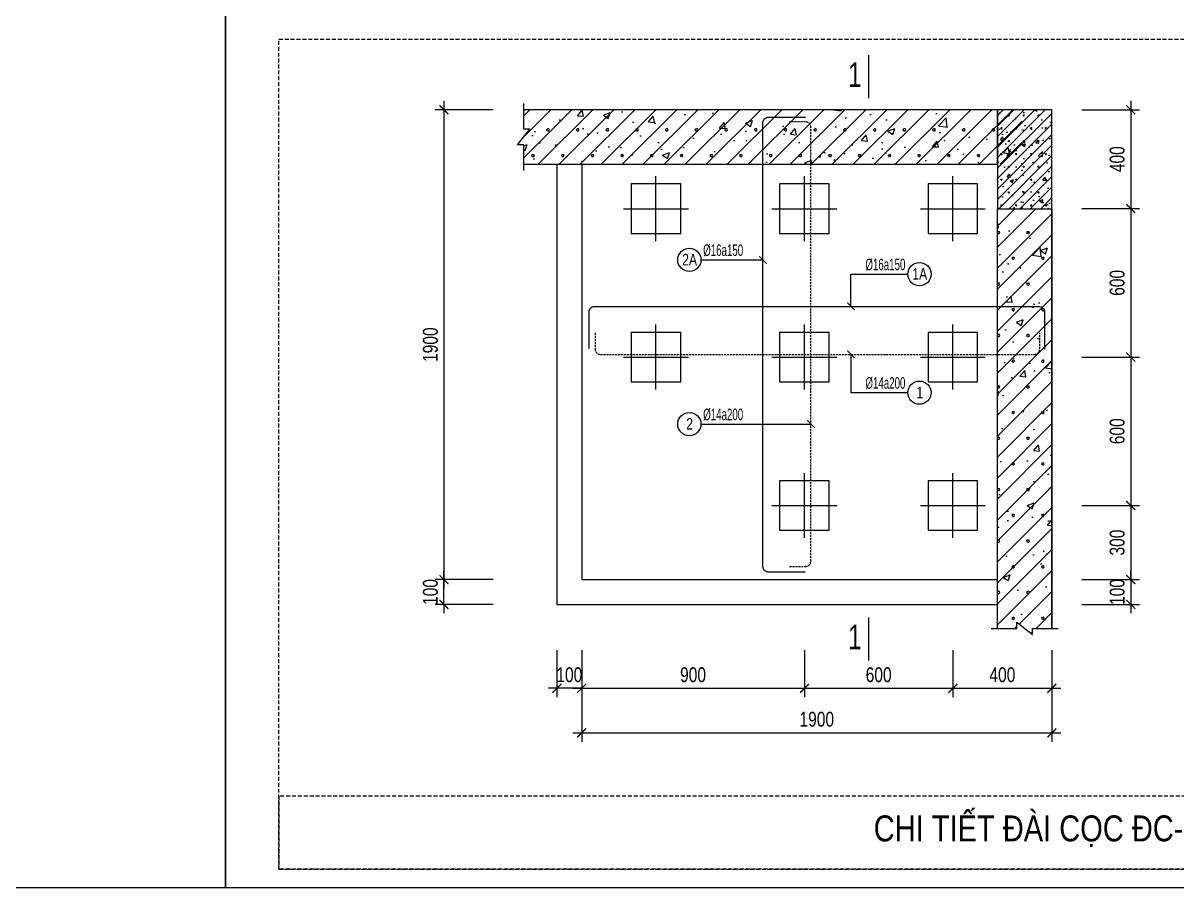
# Model space of a CAD drawing. Extents: x -165145 to 691808, y -202842 to 311040.
# Drawn here: x 289761 to 294424, y 62514 to 66011 of the extents above; entities that cross this region are included whole.
import ezdxf
from ezdxf.enums import TextEntityAlignment as Align

# ---------------------------------------------------------------- set-up
doc = ezdxf.new("R2010")
doc.units = 0
doc.header["$LTSCALE"] = 10
doc.header["$MEASUREMENT"] = 0
for name, pattern in [('CENTER', [2, 1.25, -0.25, 0.25, -0.25]), ('HIDDEN', [2.3807, 1.587, -0.7937]), ('ketcau-1', [2, 1, 1])]:
    doc.linetypes.add(name, pattern=pattern)
doc.layers.get('0').update_dxf_attribs({"linetype": 'CONTINUOUS'})
doc.layers.get('Defpoints').update_dxf_attribs({"color": 5, "linetype": 'CONTINUOUS'})
for name, color, linetype, lineweight in [('coc 20', 6, 'CONTINUOUS', 20), ('GE_KC_DIM', 1, 'CONTINUOUS', 20), ('GE_KC_HATCH', 250, 'CONTINUOUS', 20), ('GE_KC_NETKHUAT', 9, 'HIDDEN', 20), ('GE_KC_NETTHAY', 2, 'CONTINUOUS', 20), ('GE_KC_TEXT', 4, 'CONTINUOUS', 20), ('KC-TEXT', 4, 'CONTINUOUS', 20), ('TEXT', 4, 'CONTINUOUS', 20)]:
    doc.layers.add(name, color=color, linetype=linetype, lineweight=lineweight)
for name, color, linetype in [('GE_KC_CHI', 1, 'CONTINUOUS'), ('HATCH', 179, 'CONTINUOUS'), ('KCS_CHI', 1, 'CONTINUOUS'), ('REBAR', 6, 'CONTINUOUS'), ('Steel-', 6, 'CONTINUOUS')]:
    doc.layers.add(name, color=color, linetype=linetype)
doc.styles.add('GE_KC-Arial', font='arial.ttf', dxfattribs={"width": 0.75})
doc.styles.add('GE_KC_TEXT', font='arial.ttf', dxfattribs={"width": 0.8})
doc.styles.add('Khungten', font='')
doc.styles.add('VNCC-Arial', font='arial.ttf', dxfattribs={"width": 0.8})
doc.styles.get('Khungten').set_extended_font_data('.VnArialH')
doc.dimstyles.new('GE_KC_DIM30', dxfattribs={"dimscale": 30, "dimtxt": 2, "dimasz": 1.2, "dimexe": 1.2, "dimexo": 0, "dimgap": 0.8, "dimtad": 1, "dimdec": 0, "dimzin": 1, "dimdsep": 46, "dimtxsty": 'GE_KC-Arial', "dimblk": 'ARCHTICK', "dimcen": 1.2, "dimdle": 1.2, "dimclrd": 1, "dimclre": 1, "dimclrt": 4, "dimadec": 0, "dimazin": 0, "dimtfac": 1, "dimtdec": 0, "dimtix": 1, "dimtmove": 2, "dimatfit": 3, "dimfxl": 0.15, "dimtvp": 0.833333, "dimtolj": 1, "dimtzin": 0, "dimarcsym": 0})

# ---------------------------------------------------------------- blocks, each defined once
blk = doc.blocks.new('coc20')
at = {"layer": 'coc 20', "color": 5, "linetype": 'CENTER', "ltscale": 0.5}
for p, q in [((8443.749, -16701.522), (8443.749, -16698.901)), ((8442.438, -16700.212), (8445.059, -16700.212))]:
    blk.add_line(p, q, dxfattribs=at)
at = {"layer": 'coc 20', "color": 0, "linetype": 'HIDDEN'}
blk.add_lwpolyline([(8442.749, -16701.212), (8444.749, -16701.212), (8444.749, -16699.212), (8442.749, -16699.212)], close=True, dxfattribs=at)
blk = doc.blocks.new('_ArchTick')
at = {"color": 0, "linetype": 'ByBlock', "const_width": 0.15}
blk.add_lwpolyline([(-0.5, -0.5), (0.5, 0.5)], dxfattribs=at)
blk = doc.blocks.new('*D1352')
at = {"layer": 'Defpoints', "color": 0, "transparency": 16777216}
for p in [(294039.4, 65660.8), (294039.4, 65260.8), (294237, 65260.8)]:
    blk.add_point(p, dxfattribs=at)
at = {"layer": 'GE_KC_DIM', "color": 1, "lineweight": -2, "transparency": 16777216}
for p, q in [((294237, 65696.8), (294237, 65224.8)), ((294039.4, 65660.8), (294273, 65660.8)), ((294039.4, 65260.8), (294273, 65260.8))]:
    blk.add_line(p, q, dxfattribs=at)
at = {"layer": 'GE_KC_DIM', "color": 1, "lineweight": -2, "transparency": 16777216, "xscale": 36, "yscale": 36, "zscale": 36}
for p, rotation in [((294237, 65660.8), 90), ((294237, 65260.8), 270)]:
    blk.add_blockref('_ArchTick', p, dxfattribs=dict(at, rotation=rotation))
at = {"layer": 'GE_KC_DIM', "color": 4, "transparency": 16777216, "insert": (294182.4, 65460.8), "char_height": 60, "attachment_point": 5, "rotation": 90, "style": 'GE_KC-Arial'}
blk.add_mtext('\\A1;400', dxfattribs=at)
blk = doc.blocks.new('*D1353')
at = {"layer": 'Defpoints', "color": 0, "transparency": 16777216}
for p in [(294039.4, 65260.8), (294039.4, 64660.8), (294237, 64660.8)]:
    blk.add_point(p, dxfattribs=at)
at = {"layer": 'GE_KC_DIM', "color": 1, "lineweight": -2, "transparency": 16777216}
for p, q in [((294237, 65296.8), (294237, 64624.8)), ((294039.4, 65260.8), (294273, 65260.8)), ((294039.4, 64660.8), (294273, 64660.8))]:
    blk.add_line(p, q, dxfattribs=at)
at = {"layer": 'GE_KC_DIM', "color": 1, "lineweight": -2, "transparency": 16777216, "xscale": 36, "yscale": 36, "zscale": 36}
for p, rotation in [((294237, 65260.8), 90), ((294237, 64660.8), 270)]:
    blk.add_blockref('_ArchTick', p, dxfattribs=dict(at, rotation=rotation))
at = {"layer": 'GE_KC_DIM', "color": 4, "transparency": 16777216, "insert": (294182.4, 64960.8), "char_height": 60, "attachment_point": 5, "rotation": 90, "style": 'GE_KC-Arial'}
blk.add_mtext('\\A1;600', dxfattribs=at)
blk = doc.blocks.new('*D1354')
at = {"layer": 'Defpoints', "color": 0, "transparency": 16777216}
for p in [(294039.4, 64660.8), (294039.4, 64060.8), (294237, 64060.8)]:
    blk.add_point(p, dxfattribs=at)
at = {"layer": 'GE_KC_DIM', "color": 1, "lineweight": -2, "transparency": 16777216}
for p, q in [((294237, 64696.8), (294237, 64024.8)), ((294039.4, 64660.8), (294273, 64660.8)), ((294039.4, 64060.8), (294273, 64060.8))]:
    blk.add_line(p, q, dxfattribs=at)
at = {"layer": 'GE_KC_DIM', "color": 1, "lineweight": -2, "transparency": 16777216, "xscale": 36, "yscale": 36, "zscale": 36}
for p, rotation in [((294237, 64660.8), 90), ((294237, 64060.8), 270)]:
    blk.add_blockref('_ArchTick', p, dxfattribs=dict(at, rotation=rotation))
at = {"layer": 'GE_KC_DIM', "color": 4, "transparency": 16777216, "insert": (294182.4, 64360.8), "char_height": 60, "attachment_point": 5, "rotation": 90, "style": 'GE_KC-Arial'}
blk.add_mtext('\\A1;600', dxfattribs=at)
blk = doc.blocks.new('*D1355')
at = {"layer": 'Defpoints', "color": 0, "transparency": 16777216}
for p in [(294039.4, 64060.8), (294039.4, 63760.8), (294237, 63760.8)]:
    blk.add_point(p, dxfattribs=at)
at = {"layer": 'GE_KC_DIM', "color": 1, "lineweight": -2, "transparency": 16777216}
for p, q in [((294039.4, 64060.8), (294273, 64060.8)), ((294237, 64096.8), (294237, 63724.8)), ((294039.4, 63760.8), (294273, 63760.8))]:
    blk.add_line(p, q, dxfattribs=at)
at = {"layer": 'GE_KC_DIM', "color": 1, "lineweight": -2, "transparency": 16777216, "xscale": 36, "yscale": 36, "zscale": 36}
for p, rotation in [((294237, 64060.8), 90), ((294237, 63760.8), 270)]:
    blk.add_blockref('_ArchTick', p, dxfattribs=dict(at, rotation=rotation))
at = {"layer": 'GE_KC_DIM', "color": 4, "transparency": 16777216, "insert": (294182.4, 63910.8), "char_height": 60, "attachment_point": 5, "rotation": 90, "style": 'GE_KC-Arial'}
blk.add_mtext('\\A1;300', dxfattribs=at)
blk = doc.blocks.new('*D1356')
at = {"layer": 'Defpoints', "color": 0, "transparency": 16777216}
for p in [(294039.4, 63760.8), (294039.4, 63660.8), (294237, 63660.8)]:
    blk.add_point(p, dxfattribs=at)
at = {"layer": 'GE_KC_DIM', "color": 1, "lineweight": -2, "transparency": 16777216}
for p, q in [((294237, 63760.8), (294237, 63796.8)), ((294039.4, 63760.8), (294273, 63760.8)), ((294237, 63760.8), (294237, 63660.8)), ((294039.4, 63660.8), (294273, 63660.8)), ((294237, 63660.8), (294237, 63624.8))]:
    blk.add_line(p, q, dxfattribs=at)
at = {"layer": 'GE_KC_DIM', "color": 1, "lineweight": -2, "transparency": 16777216, "xscale": 36, "yscale": 36, "zscale": 36}
for p, rotation in [((294237, 63760.8), 270), ((294237, 63660.8), 90)]:
    blk.add_blockref('_ArchTick', p, dxfattribs=dict(at, rotation=rotation))
at = {"layer": 'GE_KC_DIM', "color": 4, "transparency": 16777216, "insert": (294182.4, 63710.8), "char_height": 60, "attachment_point": 5, "rotation": 90, "style": 'GE_KC-Arial'}
blk.add_mtext('\\A1;100', dxfattribs=at)
blk = doc.blocks.new('*D1357')
at = {"layer": 'Defpoints', "color": 0, "transparency": 16777216}
for p in [(291661.4, 65660.8), (291462, 63760.8), (291661.4, 63760.8)]:
    blk.add_point(p, dxfattribs=at)
at = {"layer": 'GE_KC_DIM', "color": 1, "lineweight": -2, "transparency": 16777216}
for p, q in [((291462, 65696.8), (291462, 63724.8)), ((291661.4, 65660.8), (291426, 65660.8)), ((291661.4, 63760.8), (291426, 63760.8))]:
    blk.add_line(p, q, dxfattribs=at)
at = {"layer": 'GE_KC_DIM', "color": 1, "lineweight": -2, "transparency": 16777216, "xscale": 36, "yscale": 36, "zscale": 36}
for p, rotation in [((291462, 65660.8), 90), ((291462, 63760.8), 270)]:
    blk.add_blockref('_ArchTick', p, dxfattribs=dict(at, rotation=rotation))
at = {"layer": 'GE_KC_DIM', "color": 4, "transparency": 16777216, "insert": (291407.3, 64710.8), "char_height": 60, "attachment_point": 5, "rotation": 90, "style": 'GE_KC-Arial'}
blk.add_mtext('\\A1;1900', dxfattribs=at)
blk = doc.blocks.new('*D1358')
at = {"layer": 'Defpoints', "color": 0, "transparency": 16777216}
for p in [(292018.5, 63476.2), (292918.5, 63476.2), (292918.5, 63321.4)]:
    blk.add_point(p, dxfattribs=at)
at = {"layer": 'GE_KC_DIM', "color": 1, "lineweight": -2, "transparency": 16777216}
for p, q in [((292018.5, 63476.2), (292018.5, 63285.4)), ((292918.5, 63476.2), (292918.5, 63285.4)), ((291982.5, 63321.4), (292954.5, 63321.4))]:
    blk.add_line(p, q, dxfattribs=at)
at = {"layer": 'GE_KC_DIM', "color": 1, "lineweight": -2, "transparency": 16777216, "xscale": 36, "yscale": 36, "zscale": 36, "rotation": 180}
blk.add_blockref('_ArchTick', (292018.5, 63321.4), dxfattribs=at)
at = {"layer": 'GE_KC_DIM', "color": 1, "lineweight": -2, "transparency": 16777216, "xscale": 36, "yscale": 36, "zscale": 36}
blk.add_blockref('_ArchTick', (292918.5, 63321.4), dxfattribs=at)
at = {"layer": 'GE_KC_DIM', "color": 4, "transparency": 16777216, "insert": (292468.5, 63376), "char_height": 60, "attachment_point": 5, "style": 'GE_KC-Arial'}
blk.add_mtext('\\A1;900', dxfattribs=at)
blk = doc.blocks.new('*D1359')
at = {"layer": 'Defpoints', "color": 0, "transparency": 16777216}
for p in [(292918.5, 63476.2), (293518.5, 63476.2), (293518.5, 63321.4)]:
    blk.add_point(p, dxfattribs=at)
at = {"layer": 'GE_KC_DIM', "color": 1, "lineweight": -2, "transparency": 16777216}
for p, q in [((292918.5, 63476.2), (292918.5, 63285.4)), ((293518.5, 63476.2), (293518.5, 63285.4)), ((292882.5, 63321.4), (293554.5, 63321.4))]:
    blk.add_line(p, q, dxfattribs=at)
at = {"layer": 'GE_KC_DIM', "color": 1, "lineweight": -2, "transparency": 16777216, "xscale": 36, "yscale": 36, "zscale": 36, "rotation": 180}
blk.add_blockref('_ArchTick', (292918.5, 63321.4), dxfattribs=at)
at = {"layer": 'GE_KC_DIM', "color": 1, "lineweight": -2, "transparency": 16777216, "xscale": 36, "yscale": 36, "zscale": 36}
blk.add_blockref('_ArchTick', (293518.5, 63321.4), dxfattribs=at)
at = {"layer": 'GE_KC_DIM', "color": 4, "transparency": 16777216, "insert": (293218.5, 63376), "char_height": 60, "attachment_point": 5, "style": 'GE_KC-Arial'}
blk.add_mtext('\\A1;600', dxfattribs=at)
blk = doc.blocks.new('*D1360')
at = {"layer": 'Defpoints', "color": 0, "transparency": 16777216}
for p in [(293518.5, 63476.2), (293918.5, 63476.2), (293918.5, 63321.4)]:
    blk.add_point(p, dxfattribs=at)
at = {"layer": 'GE_KC_DIM', "color": 1, "lineweight": -2, "transparency": 16777216}
for p, q in [((293518.5, 63476.2), (293518.5, 63285.4)), ((293918.5, 63476.2), (293918.5, 63285.4)), ((293482.5, 63321.4), (293954.5, 63321.4))]:
    blk.add_line(p, q, dxfattribs=at)
at = {"layer": 'GE_KC_DIM', "color": 1, "lineweight": -2, "transparency": 16777216, "xscale": 36, "yscale": 36, "zscale": 36, "rotation": 180}
blk.add_blockref('_ArchTick', (293518.5, 63321.4), dxfattribs=at)
at = {"layer": 'GE_KC_DIM', "color": 1, "lineweight": -2, "transparency": 16777216, "xscale": 36, "yscale": 36, "zscale": 36}
blk.add_blockref('_ArchTick', (293918.5, 63321.4), dxfattribs=at)
at = {"layer": 'GE_KC_DIM', "color": 4, "transparency": 16777216, "insert": (293718.5, 63376), "char_height": 60, "attachment_point": 5, "style": 'GE_KC-Arial'}
blk.add_mtext('\\A1;400', dxfattribs=at)
blk = doc.blocks.new('*D1361')
at = {"layer": 'Defpoints', "color": 0, "transparency": 16777216}
for p in [(292018.5, 63476.2), (293918.5, 63476.2), (293918.5, 63141.4)]:
    blk.add_point(p, dxfattribs=at)
at = {"layer": 'GE_KC_DIM', "color": 1, "lineweight": -2, "transparency": 16777216}
for p, q in [((292018.5, 63476.2), (292018.5, 63105.4)), ((293918.5, 63476.2), (293918.5, 63105.4)), ((291982.5, 63141.4), (293954.5, 63141.4))]:
    blk.add_line(p, q, dxfattribs=at)
at = {"layer": 'GE_KC_DIM', "color": 1, "lineweight": -2, "transparency": 16777216, "xscale": 36, "yscale": 36, "zscale": 36, "rotation": 180}
blk.add_blockref('_ArchTick', (292018.5, 63141.4), dxfattribs=at)
at = {"layer": 'GE_KC_DIM', "color": 1, "lineweight": -2, "transparency": 16777216, "xscale": 36, "yscale": 36, "zscale": 36}
blk.add_blockref('_ArchTick', (293918.5, 63141.4), dxfattribs=at)
at = {"layer": 'GE_KC_DIM', "color": 4, "transparency": 16777216, "insert": (292968.5, 63196), "char_height": 60, "attachment_point": 5, "style": 'GE_KC-Arial'}
blk.add_mtext('\\A1;1900', dxfattribs=at)
blk = doc.blocks.new('*D1785')
at = {"layer": 'Defpoints', "color": 0, "transparency": 16777216}
for p in [(291918.5, 63476.2), (292018.5, 63476.2), (291918.5, 63321.4)]:
    blk.add_point(p, dxfattribs=at)
at = {"layer": 'GE_KC_DIM', "color": 1, "lineweight": -2, "transparency": 16777216}
for p, q in [((291918.5, 63476.2), (291918.5, 63285.4)), ((292018.5, 63476.2), (292018.5, 63285.4)), ((291918.5, 63321.4), (291882.5, 63321.4)), ((292018.5, 63321.4), (291918.5, 63321.4)), ((292018.5, 63321.4), (292054.5, 63321.4))]:
    blk.add_line(p, q, dxfattribs=at)
at = {"layer": 'GE_KC_DIM', "color": 1, "lineweight": -2, "transparency": 16777216, "xscale": 36, "yscale": 36, "zscale": 36}
blk.add_blockref('_ArchTick', (291918.5, 63321.4), dxfattribs=at)
at = {"layer": 'GE_KC_DIM', "color": 1, "lineweight": -2, "transparency": 16777216, "xscale": 36, "yscale": 36, "zscale": 36, "rotation": 180}
blk.add_blockref('_ArchTick', (292018.5, 63321.4), dxfattribs=at)
at = {"layer": 'GE_KC_DIM', "color": 4, "transparency": 16777216, "insert": (291968.5, 63376), "char_height": 60, "attachment_point": 5, "style": 'GE_KC-Arial'}
blk.add_mtext('\\A1;100', dxfattribs=at)
blk = doc.blocks.new('*D1786')
at = {"layer": 'Defpoints', "color": 0, "transparency": 16777216}
for p in [(291462, 63760.8), (291661.4, 63760.8), (291661.4, 63660.8)]:
    blk.add_point(p, dxfattribs=at)
at = {"layer": 'GE_KC_DIM', "color": 1, "lineweight": -2, "transparency": 16777216}
for p, q in [((291462, 63760.8), (291462, 63796.8)), ((291661.4, 63760.8), (291426, 63760.8)), ((291462, 63660.8), (291462, 63760.8)), ((291661.4, 63660.8), (291426, 63660.8)), ((291462, 63660.8), (291462, 63624.8))]:
    blk.add_line(p, q, dxfattribs=at)
at = {"layer": 'GE_KC_DIM', "color": 1, "lineweight": -2, "transparency": 16777216, "xscale": 36, "yscale": 36, "zscale": 36}
for p, rotation in [((291462, 63760.8), 270), ((291462, 63660.8), 90)]:
    blk.add_blockref('_ArchTick', p, dxfattribs=dict(at, rotation=rotation))
at = {"layer": 'GE_KC_DIM', "color": 4, "transparency": 16777216, "insert": (291407.3, 63710.8), "char_height": 60, "attachment_point": 5, "rotation": 90, "style": 'GE_KC-Arial'}
blk.add_mtext('\\A1;100', dxfattribs=at)

msp = doc.modelspace()

# ---------------------------------------------------------------- hatches: boundary and pattern name
at = {"layer": 'GE_KC_HATCH', "linetype": 'ketcau-1'}
h = msp.add_hatch(dxfattribs=at)
h.set_pattern_fill('BETONG', color=256, scale=40, style=0, pattern_type=2)
h.set_pattern_definition([(0, (100, 0), (0, 207.8461), [5, -115]), (0, (100, 8.66), (0, 207.8461), [5, -115]), (120, (100, 0), (-180, -103.92305), [5, -115]), (120, (107.5, 4.33), (-180, -103.92305), [5, -115]), (0, (160, 103.92), (0, 207.8461), [5, -115]), (0, (160, 112.58), (0, 207.8461), [5, -115]), (120, (160, 103.92), (-180, -103.92305), [5, -115]), (120, (167.5, 108.25), (-180, -103.92305), [5, -115]), (60, (105, 0), (-180, 103.92305), [5, -115]), (60, (97.5, 4.33), (-180, 103.92305), [5, -115]), (60, (165, -103.92), (-180, 103.92305), [5, -115]), (60, (157.5, -99.6), (-180, 103.92305), [5, -115]), (45, (100, 0), (-42.426407, 42.426407), []), (50, (100, 0), (286.90407, -25.10085), [30, -330]), (355, (100, 0), (-55.50053, 300.87685), [24, -264]), (100.4514, (123.9, -2.1), (231.40375, 275.77582), [25.49608, -280.45684]), (46.1842, (100, 80), (426.8964, -66.2076), [45, -495]), (96.6356, (135.57, 74.5), (373.8651, 389.64715), [38.2441, -420.6852]), (351.1842, (100, 80), (373.8648, 389.64744), [36, -396]), (21, (140, 60), (238.76282, -161.04756), [30, -330]), (326, (140, 60), (97.32613, 290.06002), [24, -264]), (71.4514, (159.9, 46.58), (336.08905, 129.0122), [25.49608, -280.45684]), (37.5, (100, 0), (4.863942, 133.15754), [0, -260.8, 0, -268, 0, -265]), (7.5, (100, 0), (105.227815, 157.764685), [0, -152.8, 0, -254.8, 0, -101]), (327.5, (10.8, 0), (213.528974, -9.02195), [0, -100, 0, -312, 0, -414]), (317.5, (-29.2, 0), (233.27447, 40.04199), [0, -130, 0, -207.2, 0, -294])])
h.paths.add_polyline_path([(293798.5106, 65660.75252), (291784.47092, 65660.75252), (291784.47092, 65582.00252), (291809.47092, 65582.00252), (291759.47092, 65519.50252), (291784.47092, 65519.50252), (291784.47092, 65440.75252), (293798.5106, 65440.75252)])
h = msp.add_hatch(dxfattribs=at)
h.set_pattern_fill('BETONG', color=256, scale=20, style=0, pattern_type=2)
h.set_pattern_definition([(0, (-7876.75, -1914.11), (0, 103.92305), [2.5, -57.5]), (0, (-7876.75, -1909.78), (0, 103.92305), [2.5, -57.5]), (120, (-7876.75, -1914.11), (-90, -51.961524), [2.5, -57.5]), (120, (-7873, -1911.95), (-90, -51.961524), [2.5, -57.5]), (0, (-7846.75, -1862.15), (0, 103.92305), [2.5, -57.5]), (0, (-7846.75, -1857.82), (0, 103.92305), [2.5, -57.5]), (120, (-7846.75, -1862.15), (-90, -51.961524), [2.5, -57.5]), (120, (-7843, -1859.98), (-90, -51.961524), [2.5, -57.5]), (60, (-7874.25, -1914.11), (-90, 51.961524), [2.5, -57.5]), (60, (-7878, -1911.95), (-90, 51.961524), [2.5, -57.5]), (60, (-7844.25, -1966.07), (-90, 51.961524), [2.5, -57.5]), (60, (-7848, -1963.91), (-90, 51.961524), [2.5, -57.5]), (45, (-7876.75, -1914.11), (-21.2132034, 21.2132034), []), (50, (-7876.75, -1914.11), (143.452037, -12.550427), [15, -165]), (355, (-7876.75, -1914.11), (-27.75027, 150.43843), [12, -132]), (100.4514, (-7864.8, -1915.16), (115.701876, 137.88791), [12.74804, -140.22842]), (46.1842, (-7876.75, -1874.11), (213.44821, -33.1038), [22.5, -247.5]), (96.6356, (-7858.96, -1876.87), (186.93254, 194.82357), [19.12206, -210.3426]), (351.1842, (-7876.75, -1874.1), (186.93239, 194.82372), [18, -198]), (21, (-7856.75, -1884.11), (119.38141, -80.52378), [15, -165]), (326, (-7856.75, -1884.11), (48.663066, 145.03001), [12, -132]), (71.4514, (-7846.8, -1890.82), (168.044526, 64.5061), [12.74804, -140.22842]), (37.5, (-7876.75, -1914.11), (2.431971, 66.578771), [0, -130.4, 0, -134, 0, -132.5]), (7.5, (-7876.75, -1914.11), (52.613907, 78.882342), [0, -76.4, 0, -127.4, 0, -50.5]), (327.5, (-7921.35, -1914.11), (106.764487, -4.510974), [0, -50, 0, -156, 0, -207]), (317.5, (-7941.35, -1914.11), (116.637234, 20.020996), [0, -65, 0, -103.6, 0, -147])])
h.paths.add_polyline_path([(293918.5106, 65660.75252), (293698.5106, 65660.75252), (293698.5106, 65260.75252), (293918.5106, 65260.75252)])
h = msp.add_hatch(dxfattribs=at)
h.set_pattern_fill('BETONG', color=256, scale=40, style=0, pattern_type=2)
h.set_pattern_definition([(0, (0, 0), (0, 207.8461), [5, -115]), (0, (0, 8.66), (0, 207.8461), [5, -115]), (120, (0, 0), (-180, -103.92305), [5, -115]), (120, (7.5, 4.33), (-180, -103.92305), [5, -115]), (0, (60, 103.92), (0, 207.8461), [5, -115]), (0, (60, 112.58), (0, 207.8461), [5, -115]), (120, (60, 103.92), (-180, -103.92305), [5, -115]), (120, (67.5, 108.25), (-180, -103.92305), [5, -115]), (60, (5, 0), (-180, 103.92305), [5, -115]), (60, (-2.5, 4.33), (-180, 103.92305), [5, -115]), (60, (65, -103.92), (-180, 103.92305), [5, -115]), (60, (57.5, -99.6), (-180, 103.92305), [5, -115]), (45, (0, 0), (-42.426407, 42.426407), []), (50, (0, 0), (286.90407, -25.10085), [30, -330]), (355, (0, 0), (-55.50053, 300.87685), [24, -264]), (100.4514, (23.9, -2.1), (231.40375, 275.77582), [25.49608, -280.45684]), (46.1842, (0, 80), (426.8964, -66.2076), [45, -495]), (96.6356, (35.57, 74.5), (373.8651, 389.64715), [38.2441, -420.6852]), (351.1842, (0, 80), (373.8648, 389.64744), [36, -396]), (21, (40, 60), (238.76282, -161.04756), [30, -330]), (326, (40, 60), (97.32613, 290.06002), [24, -264]), (71.4514, (59.9, 46.58), (336.08905, 129.0122), [25.49608, -280.45684]), (37.5, (0, 0), (4.863942, 133.15754), [0, -260.8, 0, -268, 0, -265]), (7.5, (0, 0), (105.227815, 157.764685), [0, -152.8, 0, -254.8, 0, -101]), (327.5, (-89.2, 0), (213.528974, -9.02195), [0, -100, 0, -312, 0, -414]), (317.5, (-129.2, 0), (233.27447, 40.04199), [0, -130, 0, -207.2, 0, -294])])
h.paths.add_polyline_path([(293698.5106, 63563.94813), (293777.2606, 63563.94813), (293777.2606, 63588.94813), (293839.7606, 63538.94813), (293839.7606, 63563.94813), (293918.5106, 63563.94813), (293918.5106, 65260.75252), (293698.5106, 65260.75252)])

# ---------------------------------------------------------------- linework, layer by layer
at = {"layer": 'Defpoints'}
for points in [[(264704.62104, 84039.32784), (290579.62104, 84039.32784), (290579.62104, 62514.32784), (264704.62104, 62514.32784)], [(290579.62104, 68971.82784), (298342.12104, 68971.82784), (298342.12104, 62514.32784), (290579.62104, 62514.32784)]]:
    msp.add_lwpolyline(points, close=True, dxfattribs=at)
at = {"layer": 'GE_KC_CHI', "linetype": 'Continuous'}
for p, q in [((292500.41525, 65053.81854), (292750.9128, 65053.81854)), ((293106.62006, 64865.66691), (293106.62006, 64996.00378)), ((293106.62006, 64996.00378), (293336.54879, 64996.00378)), ((293106.62006, 64671.47751), (293106.62006, 64516.8659)), ((293106.62006, 64516.8659), (293336.54879, 64516.8659)), ((292500.41525, 64389.8081), (292945.1022, 64389.8081))]:
    msp.add_line(p, q, dxfattribs=at)
at = {"layer": 'GE_KC_CHI', "linetype": 'Continuous', "const_width": 4.6}
for points in [[(292735.9128, 65068.81854), (292765.9128, 65038.81854)], [(293091.62006, 64880.66691), (293121.62006, 64850.66691)], [(293091.62006, 64686.47751), (293121.62006, 64656.47751)], [(292930.1022, 64404.8081), (292960.1022, 64374.8081)]]:
    msp.add_lwpolyline(points, dxfattribs=at)
at = {"layer": 'GE_KC_CHI', "linetype": 'Continuous'}
for centre in [(292453.54025, 65053.81854), (293383.42379, 64996.00378), (293383.42379, 64516.8659), (292453.54025, 64389.8081)]:
    msp.add_circle(centre, 46.875, dxfattribs=at)
at = {"layer": 'GE_KC_HATCH', "linetype": 'ketcau-1'}
for points in [[(291784.47092, 65440.75252), (293698.5106, 65440.75252), (293698.5106, 65660.75252), (291784.47092, 65660.75252)], [(293698.5106, 63563.94813), (293698.5106, 65260.75252), (293918.5106, 65260.75252), (293918.5106, 63563.94813)]]:
    msp.add_lwpolyline(points, dxfattribs=at)
at = {"layer": 'GE_KC_NETKHUAT'}
for points in [[(290795.01884, 65945.80115), (298149.11056, 65945.80115), (298149.11056, 62590.15269), (290795.01884, 62590.15269)], [(290795.01884, 62590.15269), (298149.11056, 62590.15269), (298149.11056, 62885.17879), (290795.01884, 62885.17879)]]:
    msp.add_lwpolyline(points, close=True, dxfattribs=at)
at = {"layer": 'GE_KC_NETTHAY'}
for p, q in [((292018.5106, 65440.75252), (292018.5106, 63760.75252)), ((292018.5106, 63760.75252), (293698.5106, 63760.75252))]:
    msp.add_line(p, q, dxfattribs=at)
at = {"layer": 'GE_KC_NETTHAY', "linetype": 'Continuous'}
msp.add_lwpolyline([(293918.5106, 65660.75252), (293698.5106, 65660.75252), (293698.5106, 65260.75252), (293918.5106, 65260.75252)], close=True, dxfattribs=at)
at = {"layer": 'HATCH'}
for p, q in [((293918.5106, 65660.75252), (291918.5106, 65660.75252)), ((293918.5106, 63560.75252), (293918.5106, 65660.75252)), ((291918.5106, 65440.75252), (291918.5106, 63660.75252)), ((291918.5106, 63660.75252), (293698.5106, 63660.75252))]:
    msp.add_line(p, q, dxfattribs=at)
at = {"layer": 'KCS_CHI'}
for points in [[(291784.47092, 65415.75252), (291784.47092, 65519.50252), (291759.47092, 65519.50252), (291809.47092, 65582.00252), (291784.47092, 65582.00252), (291784.47092, 65685.75252)], [(293673.5106, 63563.94813), (293777.2606, 63563.94813), (293777.2606, 63588.94813), (293839.7606, 63538.94813), (293839.7606, 63563.94813), (293943.5106, 63563.94813)]]:
    msp.add_lwpolyline(points, dxfattribs=at)
at = {"layer": 'REBAR', "linetype": 'Continuous', "ltscale": 0.5}
for points in [[(292921.70024, 63790.75252), (292773.4128, 63790.75252, -0.4142135624), (292750.9128, 63813.25252), (292750.9128, 65608.24957, -0.4142135624), (292773.4128, 65630.74957), (292923.29761, 65630.74957)], [(292048.5106, 64694.87947), (292048.5106, 64843.16691, -0.4142135624), (292071.0106, 64865.66691), (293866.0106, 64865.66691, -0.4142135624), (293888.5106, 64843.16691), (293888.5106, 64693.28211)]]:
    msp.add_lwpolyline(points, format="xyb", dxfattribs=at)
at = {"layer": 'REBAR', "linetype": 'HIDDEN', "ltscale": 0.5}
for points in [[(292858.47704, 63814.6297), (292922.6022, 63814.6297, 0.4142135624), (292945.1022, 63837.1297), (292945.1022, 65589.36143, 0.4142135624), (292922.6022, 65611.86143), (292858.47704, 65611.86143)], [(292072.38778, 64758.10268), (292072.38778, 64693.97751, 0.4142135624), (292094.88778, 64671.47751), (293847.12245, 64671.47751, 0.4142135624), (293869.62245, 64693.97751), (293869.62245, 64758.10268)]]:
    msp.add_lwpolyline(points, format="xyb", dxfattribs=at)
at = {"layer": 'Steel-'}
for p, q in [((293177.17451, 65880.96074), (293177.17451, 65708.06567)), ((293177.17451, 63607.33271), (293177.17451, 63434.43764))]:
    msp.add_line(p, q, dxfattribs=at)

# ---------------------------------------------------------------- block references
at = {"layer": 'coc 20', "color": 250, "xscale": 100, "yscale": 100, "zscale": 100}
for p in [(-552056.38076, 1735281.93817), (-551456.38076, 1735281.93817), (-550856.38076, 1735281.93817), (-552056.38076, 1734681.93817), (-551456.38076, 1734681.93817), (-550856.38076, 1734681.93817), (-551456.38076, 1734081.93817), (-550856.38076, 1734081.93817)]:
    msp.add_blockref('coc20', p, dxfattribs=at)

# ---------------------------------------------------------------- texts
at = {"layer": 'GE_KC_TEXT', "style": 'GE_KC_TEXT', "width": 0.6}
for s, p in [('%%C16a150', (292509.42367, 65069.59678)), ('%%C16a150', (293164.913, 65011.78202)), ('%%C14a200', (293164.913, 64532.64414)), ('%%C14a200', (292509.42367, 64405.58634))]:
    msp.add_text(s, height=46.875, dxfattribs=at).set_placement(p)
at = {"layer": 'GE_KC_TEXT', "color": 4, "style": 'GE_KC_TEXT', "width": 0.75}
for s, p in [('2A', (292454.67891, 65031.26708)), ('1A', (293384.56245, 64973.45232)), ('1', (293384.56245, 64494.31444)), ('2', (292454.67891, 64367.25664))]:
    msp.add_text(s, height=46.875, dxfattribs=at).set_placement(p, align=Align.CENTER)
at = {"layer": 'KC-TEXT', "linetype": 'Continuous', "style": 'Khungten', "width": 0.7}
for p in [(293122.30851, 65802.65582), (293122.30851, 63529.02778)]:
    msp.add_text('1', height=100, dxfattribs=at).set_placement(p, align=Align.MIDDLE_CENTER)
at = {"layer": 'TEXT', "style": 'VNCC-Arial', "width": 0.8}
msp.add_text('CHI TIẾT ĐÀI CỌC ĐC-02 (SL:01)', height=105, dxfattribs=at).set_placement((294098.20415, 62702.55479), align=Align.CENTER)

# ---------------------------------------------------------------- dimensions: what is measured, and where the dimension line sits
at = {"layer": 'GE_KC_DIM'}
for base, p1, p2, picture, middle in [((291461.95246, 63760.75252), (291661.35003, 65660.75252), (291661.35003, 63760.75252), '*D1357', (291407.31808, 64710.75252)), ((294237.04585, 65260.75252), (294039.41973, 65660.75252), (294039.41973, 65260.75252), '*D1352', (294182.41147, 65460.75252)), ((294237.04585, 64660.75252), (294039.41973, 65260.75252), (294039.41973, 64660.75252), '*D1353', (294182.41147, 64960.75252)), ((294237.04585, 64060.75252), (294039.41973, 64660.75252), (294039.41973, 64060.75252), '*D1354', (294182.41147, 64360.75252)), ((294237.04585, 63760.75252), (294039.41973, 64060.75252), (294039.41973, 63760.75252), '*D1355', (294182.391, 63910.75252)), ((291461.95246, 63760.75252), (291661.35003, 63660.75252), (291661.35003, 63760.75252), '*D1786', (291407.31808, 63710.75252)), ((294237.04585, 63660.75252), (294039.41973, 63760.75252), (294039.41973, 63660.75252), '*D1356', (294182.41147, 63710.75252))]:
    dim = msp.add_linear_dim(base=base, p1=p1, p2=p2, angle=90, dimstyle='GE_KC_DIM30', dxfattribs=at)
    dim.commit()
    dim.dimension.update_dxf_attribs({"geometry": picture, "text_midpoint": middle})
for base, p1, p2, picture, middle in [((291918.5106, 63321.37885), (292018.5106, 63476.24162), (291918.5106, 63476.24162), '*D1785', (291968.5106, 63376.01323)), ((292918.5106, 63321.37885), (292018.5106, 63476.24162), (292918.5106, 63476.24162), '*D1358', (292468.5106, 63376.01323)), ((293918.5106, 63141.37885), (292018.5106, 63476.24162), (293918.5106, 63476.24162), '*D1361', (292968.5106, 63196.01323)), ((293518.5106, 63321.37885), (292918.5106, 63476.24162), (293518.5106, 63476.24162), '*D1359', (293218.5106, 63376.01323)), ((293918.5106, 63321.37885), (293518.5106, 63476.24162), (293918.5106, 63476.24162), '*D1360', (293718.5106, 63376.01323))]:
    dim = msp.add_linear_dim(base=base, p1=p1, p2=p2, dimstyle='GE_KC_DIM30', dxfattribs=at)
    dim.commit()
    dim.dimension.update_dxf_attribs({"geometry": picture, "text_midpoint": middle})

doc.saveas('drawing.dxf')
